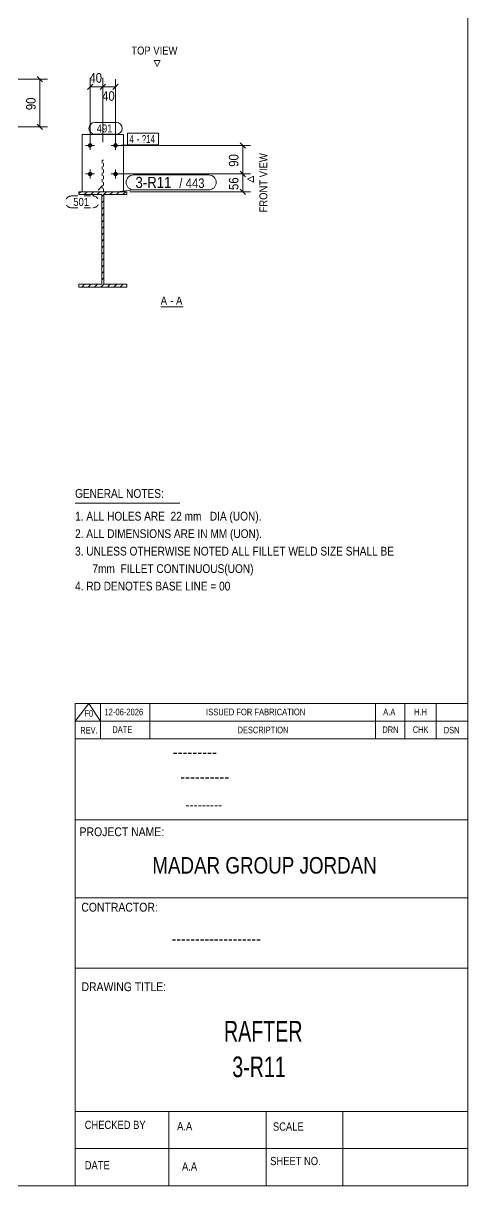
# Model space of a CAD drawing. Header units: millimetres. Extents: x 2 to 825, y 1 to 579.
# Drawn here: x 685.2 to 825, y 5 to 370.8 of the extents above; entities that cross this region are included whole.
import ezdxf

# ---------------------------------------------------------------- set-up
doc = ezdxf.new("R2010")
doc.units = ezdxf.units.MM
for name, pattern in [('XKITLINE00', [0]), ('XKITLINE01', [4, 1, -1, 1, -1]), ('XKITLINE02', [4, 2, -2])]:
    doc.linetypes.add(name, pattern=pattern)
for name, color, linetype, lineweight in [('Bolt', 3, 'Continuous', 0), ('BoltMark', 7, 'Continuous', 0), ('Dimensions', 7, 'Continuous', 0), ('DrawingSheet', 5, 'Continuous', 0), ('OtherObjectType', 7, 'Continuous', 0), ('Part', 2, 'Continuous', 0), ('PartMark', 7, 'Continuous', 0)]:
    doc.layers.add(name, color=color, linetype=linetype, lineweight=lineweight)
doc.styles.add('@ARIAL_UNICODE_MS_BOLD', font='ARIAL.TTF')
doc.styles.add('ARIAL', font='ARIAL.TTF')
doc.styles.add('ARIAL_NARROW', font='ARIALN.TTF')
doc.styles.add('COMIC_SANS_MS_BOLD', font='COMICBD.TTF')
doc.styles.add('SWIS721_EX_BT', font='ARIAL.TTF')
doc.styles.add('SWISSE', font='ARIAL.TTF')

# ---------------------------------------------------------------- blocks, each defined once
blk = doc.blocks.new('*A1')
at = {"layer": 'Part', "color": 7, "linetype": 'XKITLINE00', "lineweight": 0}
for p, q in [((702.73, 317.23), (703.28, 317.78)), ((704.4, 316.88), (705.3, 317.78)), ((706.42, 316.88), (707.32, 317.78)), ((708.44, 316.88), (709.34, 317.78)), ((709.91, 316.32), (711.36, 317.78)), ((709.91, 314.3), (710.56, 314.95)), ((712.48, 316.88), (713.38, 317.78)), ((714.5, 316.88), (715.4, 317.78)), ((716.52, 316.88), (717.42, 317.78)), ((709.91, 312.28), (710.56, 312.93)), ((709.91, 310.26), (710.56, 310.91)), ((709.91, 308.24), (710.56, 308.89)), ((709.91, 306.22), (710.56, 306.87)), ((709.91, 304.2), (710.56, 304.85)), ((709.91, 302.18), (710.56, 302.83)), ((709.91, 300.16), (710.56, 300.81)), ((709.91, 298.14), (710.56, 298.79)), ((709.91, 296.12), (710.56, 296.77)), ((709.91, 294.09), (710.56, 294.74)), ((709.91, 292.07), (710.56, 292.72)), ((709.91, 290.05), (710.56, 290.7)), ((703.59, 287.78), (704.49, 288.68)), ((705.61, 287.78), (706.51, 288.68)), ((707.63, 287.78), (708.53, 288.68)), ((709.65, 287.78), (710.56, 288.68)), ((711.67, 287.78), (712.57, 288.68)), ((713.69, 287.78), (714.59, 288.68)), ((715.71, 287.78), (716.61, 288.68))]:
    blk.add_line(p, q, dxfattribs=at)
blk = doc.blocks.new('*A42')
at = {"layer": 'Bolt'}
for points in [[(706.93, 332.34), (706.93, 332.31), (706.93, 332.27), (706.92, 332.24), (706.91, 332.21), (706.9, 332.17), (706.89, 332.14), (706.88, 332.11), (706.87, 332.08), (706.85, 332.05), (706.83, 332.02), (706.82, 331.99), (706.8, 331.96), (706.77, 331.93), (706.75, 331.91), (706.73, 331.88), (706.7, 331.86), (706.68, 331.83), (706.65, 331.81), (706.62, 331.79), (706.59, 331.78), (706.56, 331.76), (706.53, 331.74), (706.5, 331.73), (706.47, 331.72), (706.44, 331.71), (706.4, 331.7), (706.37, 331.69), (706.34, 331.68), (706.3, 331.68), (706.27, 331.68), (706.23, 331.68), (706.2, 331.68), (706.16, 331.68), (706.13, 331.68), (706.1, 331.69), (706.06, 331.7), (706.03, 331.71), (706, 331.72), (705.97, 331.73), (705.93, 331.74), (705.9, 331.76), (705.87, 331.78), (705.84, 331.79), (705.82, 331.81), (705.79, 331.83), (705.76, 331.86), (705.74, 331.88), (705.71, 331.91), (705.69, 331.93), (705.67, 331.96), (705.65, 331.99), (705.63, 332.02), (705.62, 332.05), (705.6, 332.08), (705.59, 332.11), (705.57, 332.14), (705.56, 332.17), (705.55, 332.21), (705.55, 332.24), (705.54, 332.27), (705.54, 332.31), (705.53, 332.34), (705.53, 332.38), (705.53, 332.41), (705.54, 332.44), (705.54, 332.48), (705.55, 332.51), (705.55, 332.55), (705.56, 332.58), (705.57, 332.61), (705.59, 332.64), (705.6, 332.68), (705.62, 332.71), (705.63, 332.74), (705.65, 332.76), (705.67, 332.79), (705.69, 332.82), (705.71, 332.85), (705.74, 332.87), (705.76, 332.89), (705.79, 332.92), (705.82, 332.94), (705.84, 332.96), (705.87, 332.98), (705.9, 332.99), (705.93, 333.01), (705.97, 333.02), (706, 333.03), (706.03, 333.05), (706.06, 333.05), (706.1, 333.06), (706.13, 333.07), (706.16, 333.07), (706.2, 333.07), (706.23, 333.08), (706.27, 333.07), (706.3, 333.07), (706.34, 333.07), (706.37, 333.06), (706.4, 333.05), (706.44, 333.05), (706.47, 333.03), (706.5, 333.02), (706.53, 333.01), (706.56, 332.99), (706.59, 332.98), (706.62, 332.96), (706.65, 332.94), (706.68, 332.92), (706.7, 332.89), (706.73, 332.87), (706.75, 332.85), (706.77, 332.82), (706.8, 332.79), (706.82, 332.76), (706.83, 332.74), (706.85, 332.71), (706.87, 332.68), (706.88, 332.64), (706.89, 332.61), (706.9, 332.58), (706.91, 332.55), (706.92, 332.51), (706.93, 332.48), (706.93, 332.44), (706.93, 332.41), (706.93, 332.38)], [(714.93, 332.34), (714.93, 332.31), (714.93, 332.27), (714.92, 332.24), (714.91, 332.21), (714.9, 332.17), (714.89, 332.14), (714.88, 332.11), (714.87, 332.08), (714.85, 332.05), (714.83, 332.02), (714.82, 331.99), (714.8, 331.96), (714.77, 331.93), (714.75, 331.91), (714.73, 331.88), (714.7, 331.86), (714.68, 331.83), (714.65, 331.81), (714.62, 331.79), (714.59, 331.78), (714.56, 331.76), (714.53, 331.74), (714.5, 331.73), (714.47, 331.72), (714.44, 331.71), (714.4, 331.7), (714.37, 331.69), (714.34, 331.68), (714.3, 331.68), (714.27, 331.68), (714.23, 331.68), (714.2, 331.68), (714.16, 331.68), (714.13, 331.68), (714.1, 331.69), (714.06, 331.7), (714.03, 331.71), (714, 331.72), (713.97, 331.73), (713.93, 331.74), (713.9, 331.76), (713.87, 331.78), (713.84, 331.79), (713.82, 331.81), (713.79, 331.83), (713.76, 331.86), (713.74, 331.88), (713.71, 331.91), (713.69, 331.93), (713.67, 331.96), (713.65, 331.99), (713.63, 332.02), (713.62, 332.05), (713.6, 332.08), (713.59, 332.11), (713.57, 332.14), (713.56, 332.17), (713.55, 332.21), (713.55, 332.24), (713.54, 332.27), (713.54, 332.31), (713.53, 332.34), (713.53, 332.38), (713.53, 332.41), (713.54, 332.44), (713.54, 332.48), (713.55, 332.51), (713.55, 332.55), (713.56, 332.58), (713.57, 332.61), (713.59, 332.64), (713.6, 332.68), (713.62, 332.71), (713.63, 332.74), (713.65, 332.76), (713.67, 332.79), (713.69, 332.82), (713.71, 332.85), (713.74, 332.87), (713.76, 332.89), (713.79, 332.92), (713.82, 332.94), (713.84, 332.96), (713.87, 332.98), (713.9, 332.99), (713.93, 333.01), (713.97, 333.02), (714, 333.03), (714.03, 333.05), (714.06, 333.05), (714.1, 333.06), (714.13, 333.07), (714.16, 333.07), (714.2, 333.07), (714.23, 333.08), (714.27, 333.07), (714.3, 333.07), (714.34, 333.07), (714.37, 333.06), (714.4, 333.05), (714.44, 333.05), (714.47, 333.03), (714.5, 333.02), (714.53, 333.01), (714.56, 332.99), (714.59, 332.98), (714.62, 332.96), (714.65, 332.94), (714.68, 332.92), (714.7, 332.89), (714.73, 332.87), (714.75, 332.85), (714.77, 332.82), (714.8, 332.79), (714.82, 332.76), (714.83, 332.74), (714.85, 332.71), (714.87, 332.68), (714.88, 332.64), (714.89, 332.61), (714.9, 332.58), (714.91, 332.55), (714.92, 332.51), (714.93, 332.48), (714.93, 332.44), (714.93, 332.41), (714.93, 332.38)], [(706.93, 323.34), (706.93, 323.31), (706.93, 323.27), (706.92, 323.24), (706.91, 323.21), (706.9, 323.17), (706.89, 323.14), (706.88, 323.11), (706.87, 323.08), (706.85, 323.05), (706.83, 323.02), (706.82, 322.99), (706.8, 322.96), (706.77, 322.93), (706.75, 322.91), (706.73, 322.88), (706.7, 322.86), (706.68, 322.83), (706.65, 322.81), (706.62, 322.79), (706.59, 322.78), (706.56, 322.76), (706.53, 322.74), (706.5, 322.73), (706.47, 322.72), (706.44, 322.71), (706.4, 322.7), (706.37, 322.69), (706.34, 322.68), (706.3, 322.68), (706.27, 322.68), (706.23, 322.68), (706.2, 322.68), (706.16, 322.68), (706.13, 322.68), (706.1, 322.69), (706.06, 322.7), (706.03, 322.71), (706, 322.72), (705.97, 322.73), (705.93, 322.74), (705.9, 322.76), (705.87, 322.78), (705.84, 322.79), (705.82, 322.81), (705.79, 322.83), (705.76, 322.86), (705.74, 322.88), (705.71, 322.91), (705.69, 322.93), (705.67, 322.96), (705.65, 322.99), (705.63, 323.02), (705.62, 323.05), (705.6, 323.08), (705.59, 323.11), (705.57, 323.14), (705.56, 323.17), (705.55, 323.21), (705.55, 323.24), (705.54, 323.27), (705.54, 323.31), (705.53, 323.34), (705.53, 323.38), (705.53, 323.41), (705.54, 323.44), (705.54, 323.48), (705.55, 323.51), (705.55, 323.55), (705.56, 323.58), (705.57, 323.61), (705.59, 323.64), (705.6, 323.68), (705.62, 323.71), (705.63, 323.74), (705.65, 323.76), (705.67, 323.79), (705.69, 323.82), (705.71, 323.85), (705.74, 323.87), (705.76, 323.89), (705.79, 323.92), (705.82, 323.94), (705.84, 323.96), (705.87, 323.98), (705.9, 323.99), (705.93, 324.01), (705.97, 324.02), (706, 324.03), (706.03, 324.05), (706.06, 324.05), (706.1, 324.06), (706.13, 324.07), (706.16, 324.07), (706.2, 324.07), (706.23, 324.08), (706.27, 324.07), (706.3, 324.07), (706.34, 324.07), (706.37, 324.06), (706.4, 324.05), (706.44, 324.05), (706.47, 324.03), (706.5, 324.02), (706.53, 324.01), (706.56, 323.99), (706.59, 323.98), (706.62, 323.96), (706.65, 323.94), (706.68, 323.92), (706.7, 323.89), (706.73, 323.87), (706.75, 323.85), (706.77, 323.82), (706.8, 323.79), (706.82, 323.76), (706.83, 323.74), (706.85, 323.71), (706.87, 323.68), (706.88, 323.64), (706.89, 323.61), (706.9, 323.58), (706.91, 323.55), (706.92, 323.51), (706.93, 323.48), (706.93, 323.44), (706.93, 323.41), (706.93, 323.38)], [(714.93, 323.34), (714.93, 323.31), (714.93, 323.27), (714.92, 323.24), (714.91, 323.21), (714.9, 323.17), (714.89, 323.14), (714.88, 323.11), (714.87, 323.08), (714.85, 323.05), (714.83, 323.02), (714.82, 322.99), (714.8, 322.96), (714.77, 322.93), (714.75, 322.91), (714.73, 322.88), (714.7, 322.86), (714.68, 322.83), (714.65, 322.81), (714.62, 322.79), (714.59, 322.78), (714.56, 322.76), (714.53, 322.74), (714.5, 322.73), (714.47, 322.72), (714.44, 322.71), (714.4, 322.7), (714.37, 322.69), (714.34, 322.68), (714.3, 322.68), (714.27, 322.68), (714.23, 322.68), (714.2, 322.68), (714.16, 322.68), (714.13, 322.68), (714.1, 322.69), (714.06, 322.7), (714.03, 322.71), (714, 322.72), (713.97, 322.73), (713.93, 322.74), (713.9, 322.76), (713.87, 322.78), (713.84, 322.79), (713.82, 322.81), (713.79, 322.83), (713.76, 322.86), (713.74, 322.88), (713.71, 322.91), (713.69, 322.93), (713.67, 322.96), (713.65, 322.99), (713.63, 323.02), (713.62, 323.05), (713.6, 323.08), (713.59, 323.11), (713.57, 323.14), (713.56, 323.17), (713.55, 323.21), (713.55, 323.24), (713.54, 323.27), (713.54, 323.31), (713.53, 323.34), (713.53, 323.38), (713.53, 323.41), (713.54, 323.44), (713.54, 323.48), (713.55, 323.51), (713.55, 323.55), (713.56, 323.58), (713.57, 323.61), (713.59, 323.64), (713.6, 323.68), (713.62, 323.71), (713.63, 323.74), (713.65, 323.76), (713.67, 323.79), (713.69, 323.82), (713.71, 323.85), (713.74, 323.87), (713.76, 323.89), (713.79, 323.92), (713.82, 323.94), (713.84, 323.96), (713.87, 323.98), (713.9, 323.99), (713.93, 324.01), (713.97, 324.02), (714, 324.03), (714.03, 324.05), (714.06, 324.05), (714.1, 324.06), (714.13, 324.07), (714.16, 324.07), (714.2, 324.07), (714.23, 324.08), (714.27, 324.07), (714.3, 324.07), (714.34, 324.07), (714.37, 324.06), (714.4, 324.05), (714.44, 324.05), (714.47, 324.03), (714.5, 324.02), (714.53, 324.01), (714.56, 323.99), (714.59, 323.98), (714.62, 323.96), (714.65, 323.94), (714.68, 323.92), (714.7, 323.89), (714.73, 323.87), (714.75, 323.85), (714.77, 323.82), (714.8, 323.79), (714.82, 323.76), (714.83, 323.74), (714.85, 323.71), (714.87, 323.68), (714.88, 323.64), (714.89, 323.61), (714.9, 323.58), (714.91, 323.55), (714.92, 323.51), (714.93, 323.48), (714.93, 323.44), (714.93, 323.41), (714.93, 323.38)]]:
    blk.add_hatch(color=3, dxfattribs=at).paths.add_polyline_path(points, flags=17)
at = {"layer": 'Bolt', "color": 3, "linetype": 'XKITLINE00', "lineweight": 0}
for p, q in [((706.23, 333.78), (706.23, 330.98)), ((714.23, 333.78), (714.23, 330.98)), ((707.63, 332.38), (704.83, 332.38)), ((715.63, 332.38), (712.83, 332.38)), ((707.63, 323.38), (704.83, 323.38)), ((706.23, 324.78), (706.23, 321.98)), ((715.63, 323.38), (712.83, 323.38)), ((714.23, 324.78), (714.23, 321.98))]:
    blk.add_line(p, q, dxfattribs=at)
blk = doc.blocks.new('*A43')
at = {"layer": 'Part', "color": 2, "linetype": 'XKITLINE00', "lineweight": 0}
for p, q in [((702.73, 316.88), (702.73, 317.78)), ((702.73, 317.78), (717.73, 317.78)), ((709.91, 316.88), (702.73, 316.88)), ((709.91, 288.68), (709.91, 316.88)), ((717.73, 316.88), (710.56, 316.88)), ((710.56, 316.88), (710.56, 288.68)), ((717.73, 317.78), (717.73, 316.88)), ((702.73, 287.78), (702.73, 288.68)), ((702.73, 288.68), (709.91, 288.68)), ((717.73, 287.78), (702.73, 287.78)), ((710.56, 288.68), (717.73, 288.68)), ((717.73, 288.68), (717.73, 287.78))]:
    blk.add_line(p, q, dxfattribs=at)
blk = doc.blocks.new('*A44')
at = {"layer": 'Part', "color": 7, "linetype": 'XKITLINE01', "lineweight": 0}
for p, q in [((710.48, 327.78), (709.98, 327.78)), ((709.98, 327.78), (709.98, 317.78)), ((710.48, 317.78), (710.48, 327.78)), ((709.98, 317.78), (710.48, 317.78))]:
    blk.add_line(p, q, dxfattribs=at)
blk = doc.blocks.new('*A45')
at = {"layer": 'Part', "color": 2, "linetype": 'XKITLINE00', "lineweight": 0}
for p, q in [((703.73, 317.78), (703.73, 335.78)), ((703.73, 335.78), (716.73, 335.78)), ((716.73, 335.78), (716.73, 317.78))]:
    blk.add_line(p, q, dxfattribs=at)
at = {"layer": 'Part', "color": 7, "linetype": 'XKITLINE01', "lineweight": 0}
blk.add_line((716.73, 317.78), (703.73, 317.78), dxfattribs=at)
blk = doc.blocks.new('*A46')
at = {"layer": 'DrawingSheet', "color": 5, "linetype": 'XKITLINE00', "lineweight": 0}
for p, q in [((825, 5), (825, 579)), ((5, 5), (825, 5))]:
    blk.add_line(p, q, dxfattribs=at)
blk = doc.blocks.new('*A48')
at = {"layer": 'OtherObjectType', "color": 7, "linetype": 'XKITLINE00', "lineweight": 0}
blk.add_line((701.5, 219.82), (734.5, 219.82), dxfattribs=at)
at = {"layer": 'OtherObjectType', "color": 7, "style": 'ARIAL_NARROW', "width": 1.008832}
for s, p in [('GENERAL NOTES:', (701.5, 221.47)), ('1. ALL HOLES ARE  22 mm   DIA (UON).', (701.5, 214.32)), ('2. ALL DIMENSIONS ARE IN MM (UON).', (701.5, 208.82)), ('3. UNLESS OTHERWISE NOTED ALL FILLET WELD SIZE SHALL BE', (701.5, 203.32)), ('7mm  FILLET CONTINUOUS(UON)', (706.95, 197.82)), ('4. RD DENOTES BASE LINE = 00', (701.5, 192.32))]:
    blk.add_text(s, height=2.75, dxfattribs=at).set_placement(p)
blk = doc.blocks.new('*A49')
at = {"layer": 'OtherObjectType', "color": 7, "linetype": 'XKITLINE00', "lineweight": 0}
for p, q in [((701.5, 156.76), (825, 156.76)), ((701.5, 151.21), (705.82, 156.76)), ((701.5, 151.21), (701.5, 156.76)), ((705.82, 156.76), (709.53, 151.21)), ((709.53, 151.21), (709.53, 156.76)), ((724.97, 151.21), (724.97, 156.76)), ((795.98, 151.21), (795.98, 156.76)), ((805.24, 151.21), (805.24, 156.76)), ((815.12, 151.21), (815.12, 156.76)), ((825, 151.21), (825, 156.76)), ((701.5, 151.21), (825, 151.21)), ((701.5, 145.65), (701.5, 151.21)), ((705.21, 151.21), (825, 151.21)), ((709.53, 145.65), (709.53, 151.21)), ((724.97, 145.65), (724.97, 151.21)), ((795.98, 145.65), (795.98, 151.21)), ((805.24, 145.65), (805.24, 151.21)), ((815.12, 145.65), (815.12, 151.21)), ((825, 145.65), (825, 151.21))]:
    blk.add_line(p, q, dxfattribs=at)
at = {"layer": 'OtherObjectType', "color": 7, "style": 'ARIAL_NARROW'}
for s, height, width, p in [('F0', 2.058, 1.008832, (704.4, 152.59)), ('12-06-2026', 2.058, 1.008832, (710.76, 153.06)), ('ISSUED FOR FABRICATION', 2.0583, 1.008832, (742.71, 153.06)), ('A.A', 2.058, 1.008832, (798.4, 153.06)), ('H.H', 2.058, 1.008832, (808.13, 153.06)), ('REV.', 2.058, 0.907949, (703.13, 147.31)), ('DATE', 2.058, 0.907949, (713.23, 147.5)), ('DESCRIPTION', 2.0583, 0.907949, (752.61, 147.39)), ('DRN', 2.058, 0.907949, (798.17, 147.47)), ('CHK', 2.058, 0.907949, (807.72, 147.5)), ('DSN', 2.058, 0.907949, (817.47, 147.35))]:
    blk.add_text(s, height=height, dxfattribs=dict(at, width=width)).set_placement(p)
blk = doc.blocks.new('*A51')
at = {"layer": 'OtherObjectType', "color": 2, "linetype": 'XKITLINE00', "lineweight": 0}
for p, q in [((701.5, 145.65), (825, 145.65)), ((701.5, 5), (701.5, 145.64)), ((824.98, 145.64), (825, 5)), ((825, 120.14), (701.5, 120.14)), ((701.5, 95.63), (825, 95.63)), ((825, 73.49), (701.5, 73.49)), ((825, 28.4), (701.5, 28.4)), ((730.94, 28.4), (730.94, 5)), ((761.62, 5), (761.62, 28.4)), ((785.75, 5), (785.75, 28.4)), ((825, 16.7), (701.5, 16.7)), ((825, 5), (701.5, 5))]:
    blk.add_line(p, q, dxfattribs=at)
at = {"layer": 'OtherObjectType', "color": 4, "style": '@ARIAL_UNICODE_MS_BOLD', "width": 0.85}
blk.add_text('---------', height=3.9, dxfattribs=at).set_placement((732.23, 139.59))
at = {"layer": 'OtherObjectType', "color": 7, "style": 'ARIAL', "width": 0.85}
for s, height, p in [('----------', 3.9, (734.56, 131.77)), ('---------', 3.25, (736.21, 123.31))]:
    blk.add_text(s, height=height, dxfattribs=at).set_placement(p)
at = {"layer": 'OtherObjectType', "color": 3, "width": 0.85}
for s, style, p in [('PROJECT NAME:', 'SWIS721_EX_BT', (702.92, 115.01)), ('CONTRACTOR:', 'SWISSE', (703.47, 91.27)), ('DRAWING TITLE:', 'SWIS721_EX_BT', (703.53, 66.24))]:
    blk.add_text(s, height=2.7618, dxfattribs=dict(at, style=style)).set_placement(p)
at = {"layer": 'OtherObjectType', "color": 7, "width": 0.85}
for s, height, p in [('MADAR GROUP JORDAN', 5.2, (725.79, 103.23)), ('CHECKED BY', 2.592, (704.53, 22.86)), ('A.A', 2.592, (733.61, 22.45)), ('SCALE', 2.592, (763.74, 22.33)), ('DATE', 2.592, (704.54, 10.16)), ('A.A', 2.592, (735.14, 9.76)), ('SHEET NO.', 2.592, (762.87, 11.49))]:
    blk.add_text(s, height=height, dxfattribs=at).set_placement(p)
at = {"layer": 'OtherObjectType', "color": 1}
for s, height, style, width, p in [('-------------------', 3.9, 'COMIC_SANS_MS_BOLD', 0.85, (731.87, 80.86)), ('RAFTER', 6.5, 'ARIAL', 0.68, (748.34, 50.37)), ('3-R11', 6.5, 'ARIAL', 0.68, (750.95, 39.17))]:
    blk.add_text(s, height=height, dxfattribs=dict(at, style=style, width=width)).set_placement(p)
blk = doc.blocks.new('*A97')
at = {"layer": 'Dimensions', "color": 7, "linetype": 'XKITLINE00', "lineweight": 0}
for p, q in [((668.32, 353.19), (692.85, 353.19)), ((689.6, 354.04), (691.3, 352.34)), ((690.45, 338.19), (690.45, 353.19)), ((668.32, 338.19), (692.85, 338.19)), ((689.6, 339.04), (691.3, 337.34))]:
    blk.add_line(p, q, dxfattribs=at)
at = {"layer": 'Dimensions', "color": 3}
for p in [(690.45, 353.19), (690.45, 338.19)]:
    blk.add_point(p, dxfattribs=at)
at = {"layer": 'Dimensions', "color": 3, "style": 'ARIAL', "width": 0.85}
blk.add_text('90', height=3, rotation=90.0002, dxfattribs=at).set_placement((689.1, 343.47))
blk = doc.blocks.new('*A106')
at = {"layer": 'Dimensions', "color": 7, "linetype": 'XKITLINE00', "lineweight": 0}
for p, q in [((715.23, 323.38), (756.63, 323.38)), ((753.38, 324.22), (755.08, 322.53)), ((754.23, 317.78), (754.23, 323.38)), ((753.38, 318.62), (755.08, 316.93)), ((718.73, 317.78), (756.63, 317.78))]:
    blk.add_line(p, q, dxfattribs=at)
at = {"layer": 'Dimensions', "color": 3}
for p in [(754.23, 323.38), (754.23, 317.78)]:
    blk.add_point(p, dxfattribs=at)
at = {"layer": 'Dimensions', "color": 3, "style": 'ARIAL', "width": 0.85}
blk.add_text('56', height=3, rotation=90.0002, dxfattribs=at).set_placement((752.88, 318.35))
blk = doc.blocks.new('*A107')
at = {"layer": 'Dimensions', "color": 7, "linetype": 'XKITLINE00', "lineweight": 0}
for p, q in [((753.38, 333.22), (755.08, 331.53)), ((715.23, 332.38), (756.63, 332.38)), ((754.23, 323.38), (754.23, 332.38)), ((715.23, 323.38), (756.63, 323.38)), ((753.38, 324.22), (755.08, 322.53))]:
    blk.add_line(p, q, dxfattribs=at)
at = {"layer": 'Dimensions', "color": 3}
for p in [(754.23, 332.38), (754.23, 323.38)]:
    blk.add_point(p, dxfattribs=at)
at = {"layer": 'Dimensions', "color": 3, "style": 'ARIAL', "width": 0.85}
blk.add_text('90', height=3, rotation=90.0002, dxfattribs=at).set_placement((752.88, 325.65))
blk = doc.blocks.new('*A108')
at = {"layer": 'Dimensions', "color": 7, "linetype": 'XKITLINE00', "lineweight": 0}
for p, q in [((707.08, 351.62), (705.38, 349.93)), ((706.23, 333.38), (706.23, 353.63)), ((711.08, 351.62), (709.38, 349.93)), ((710.23, 333.38), (710.23, 353.63)), ((706.23, 350.78), (710.23, 350.78))]:
    blk.add_line(p, q, dxfattribs=at)
at = {"layer": 'Dimensions', "color": 3}
for p in [(706.23, 350.78), (710.23, 350.78)]:
    blk.add_point(p, dxfattribs=at)
at = {"layer": 'Dimensions', "color": 3, "style": 'ARIAL', "width": 0.85}
blk.add_text('40', height=3, dxfattribs=at).set_placement((706.01, 352.13))
blk = doc.blocks.new('*A109')
at = {"layer": 'Dimensions', "color": 7, "linetype": 'XKITLINE00', "lineweight": 0}
for p, q in [((711.08, 351.62), (709.38, 349.93)), ((710.23, 333.38), (710.23, 353.18)), ((715.08, 351.62), (713.38, 349.93)), ((714.23, 333.38), (714.23, 353.18)), ((710.23, 350.78), (714.23, 350.78))]:
    blk.add_line(p, q, dxfattribs=at)
at = {"layer": 'Dimensions', "color": 3}
for p in [(710.23, 350.78), (714.23, 350.78)]:
    blk.add_point(p, dxfattribs=at)
at = {"layer": 'Dimensions', "color": 3, "style": 'ARIAL', "width": 0.85}
blk.add_text('40', height=3, dxfattribs=at).set_placement((710.01, 346.43))
blk = doc.blocks.new('*A110')
at = {"layer": 'BoltMark', "color": 7, "linetype": 'XKITLINE00', "lineweight": 0}
for p, q in [((718, 336.23), (727.69, 336.23)), ((718, 332.53), (718, 336.23)), ((727.69, 332.53), (727.69, 336.23)), ((714.23, 332.38), (718, 332.53)), ((718, 332.53), (727.69, 332.53))]:
    blk.add_line(p, q, dxfattribs=at)
at = {"layer": 'BoltMark', "color": 3, "style": 'ARIAL_NARROW', "width": 0.85}
for s, p in [('4', (718.6, 333.13)), ('-', (720.87, 333.13)), ('?14', (722.53, 333.13))]:
    blk.add_text(s, height=2.5, dxfattribs=at).set_placement(p)
blk = doc.blocks.new('*A111')
at = {"layer": 'PartMark', "color": 7, "linetype": 'XKITLINE02', "lineweight": 0}
for p, q in [((710.11, 319.81), (707.11, 316.46)), ((700.35, 316.46), (707.11, 316.46)), ((700.35, 312.76), (707.11, 312.76))]:
    blk.add_line(p, q, dxfattribs=at)
for centre, start, end in [((700.35, 314.61), 90, 270), ((707.11, 314.61), 270, 90)]:
    blk.add_arc(centre, 1.85, start, end, dxfattribs=at)
at = {"layer": 'PartMark', "color": 3, "style": 'ARIAL', "width": 0.85}
blk.add_text('501', height=2.5, dxfattribs=at).set_placement((700.95, 313.36))
blk = doc.blocks.new('*A112')
at = {"layer": 'PartMark', "color": 7, "linetype": 'XKITLINE00', "lineweight": 0}
for p, q in [((707.72, 339.58), (714.48, 339.58)), ((707.72, 335.88), (714.48, 335.88))]:
    blk.add_line(p, q, dxfattribs=at)
for centre, start, end in [((707.72, 337.73), 90, 270), ((714.48, 337.73), 270, 90)]:
    blk.add_arc(centre, 1.85, start, end, dxfattribs=at)
at = {"layer": 'PartMark', "color": 3, "style": 'ARIAL', "width": 0.85}
blk.add_text('491', height=2.5, dxfattribs=at).set_placement((708.32, 336.48))
blk = doc.blocks.new('*A113')
at = {"layer": 'PartMark', "color": 7, "linetype": 'XKITLINE00', "lineweight": 0}
for p, q in [((719.9, 323.08), (743.55, 323.08)), ((714.7, 317.73), (719.9, 318.38)), ((719.9, 318.38), (743.55, 318.38))]:
    blk.add_line(p, q, dxfattribs=at)
for centre, start, end in [((719.9, 320.73), 90, 270), ((743.55, 320.73), 270, 90)]:
    blk.add_arc(centre, 2.35, start, end, dxfattribs=at)
at = {"layer": 'PartMark', "color": 1, "style": 'ARIAL', "width": 0.85}
blk.add_text('3-R11', height=3.5, dxfattribs=at).set_placement((720.5, 318.98))
at = {"layer": 'PartMark', "color": 3, "style": 'ARIAL', "width": 0.85}
for s, p in [('/', (734.26, 318.98)), ('443', (736.27, 318.98))]:
    blk.add_text(s, height=3, dxfattribs=at).set_placement(p)
blk = doc.blocks.new('*A114')
at = {"layer": 'OtherObjectType', "color": 7, "linetype": 'XKITLINE00', "lineweight": 0}
for p, q in [((727.34, 357.23), (726.4, 359.1)), ((726.4, 359.1), (728.28, 359.1)), ((728.28, 359.1), (727.34, 357.23)), ((727.34, 357.23), (727.34, 357.23)), ((755.73, 321.75), (757.61, 322.69)), ((757.61, 322.69), (757.61, 320.81)), ((757.61, 320.81), (755.73, 321.75)), ((755.73, 321.75), (755.73, 321.75)), ((728.44, 281.53), (735.5, 281.53))]:
    blk.add_line(p, q, dxfattribs=at)
at = {"layer": 'OtherObjectType', "color": 7, "style": 'ARIAL', "width": 0.85}
for s, p in [('TOP VIEW', (719.19, 360.98)), ('A', (728.44, 282.28)), ('-', (731.41, 282.28)), ('A', (733.27, 282.28))]:
    blk.add_text(s, height=2.5, dxfattribs=at).set_placement(p)
blk.add_text('FRONT VIEW', height=2.5, rotation=90, dxfattribs=at).set_placement((761.98, 311.29))

msp = doc.modelspace()

# ---------------------------------------------------------------- block references
at = {"lineweight": 0}
for name in ['*A46', '*A108', '*A97', '*A109', '*A112', '*A45', '*A42', '*A110', '*A107', '*A44', '*A113', '*A106', '*A111', '*A1', '*A43', '*A48', '*A49', '*A51']:
    msp.add_blockref(name, (0, 0), dxfattribs=at)
at = {"layer": 'OtherObjectType', "lineweight": 0}
msp.add_blockref('*A114', (0, 0), dxfattribs=at)

doc.saveas('drawing.dxf')
